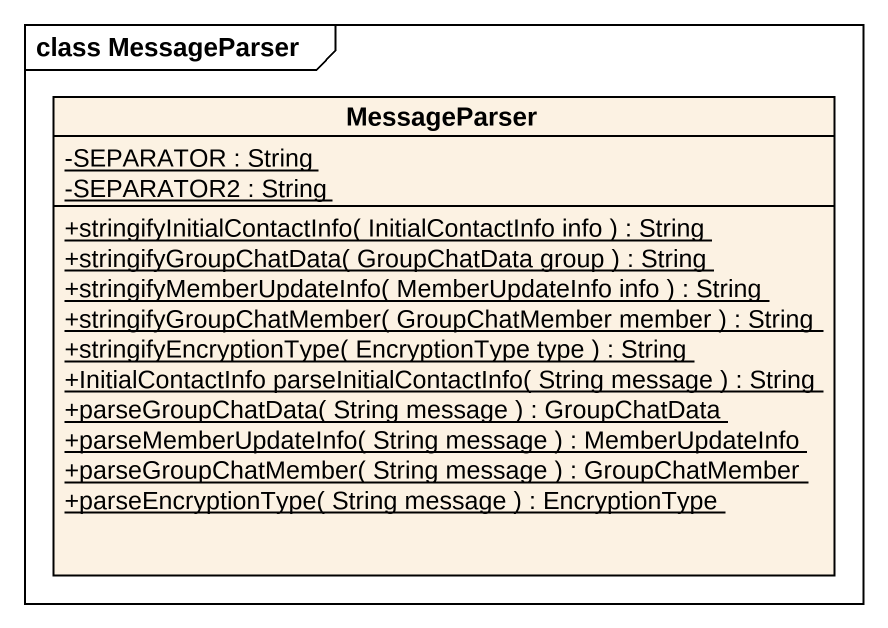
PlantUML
@startuml
mainframe class MessageParser
hide circle
hide empty members
skinparam classAttributeIconSize 0
class MessageParser {
  {static} -SEPARATOR : String
  {static} -SEPARATOR2 : String
  {static} +stringifyInitialContactInfo( InitialContactInfo info ) : String
  {static} +stringifyGroupChatData( GroupChatData group ) : String
  {static} +stringifyMemberUpdateInfo( MemberUpdateInfo info ) : String
  {static} +stringifyGroupChatMember( GroupChatMember member ) : String
  {static} +stringifyEncryptionType( EncryptionType type ) : String
  {static} +InitialContactInfo parseInitialContactInfo( String message ) : String
  {static} +parseGroupChatData( String message ) : GroupChatData
  {static} +parseMemberUpdateInfo( String message ) : MemberUpdateInfo
  {static} +parseGroupChatMember( String message ) : GroupChatMember
  {static} +parseEncryptionType( String message ) : EncryptionType
}
@enduml
